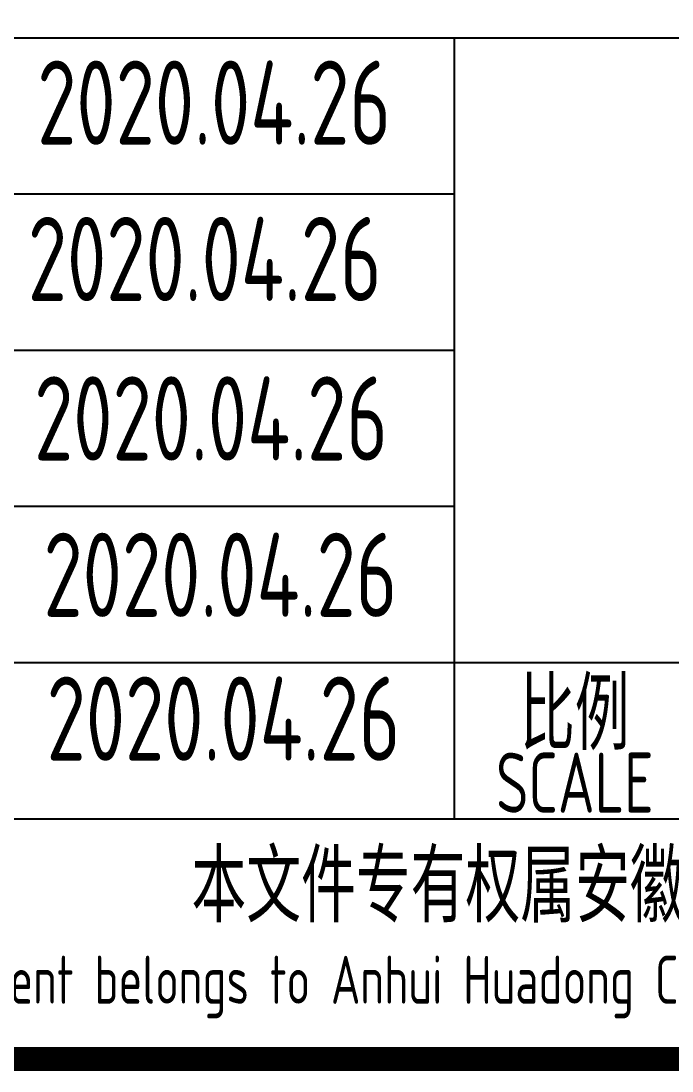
# Model space of a CAD drawing. Extents: x 6250600 to 6678662, y -692028 to -290561.
# Drawn here: x 6446588 to 6449297, y -556951 to -552581 of the extents above; entities that cross this region are included whole.
import ezdxf
from ezdxf.enums import TextEntityAlignment as Align

# ---------------------------------------------------------------- set-up
doc = ezdxf.new("R2010")
doc.units = 0
doc.header["$LTSCALE"] = 1000
doc.header["$MEASUREMENT"] = 0
doc.linetypes.add('2', pattern=[18.5, 12, -3, 0.5, -3])
doc.layers.get('0').update_dxf_attribs({"linetype": 'CONTINUOUS'})
doc.layers.add('PUB_TITLE', color=4, linetype='CONTINUOUS')
doc.styles.add('AHD', font='sceie.shx', dxfattribs={"width": 0.7, "bigfont": 'sceic.shx'})
doc.styles.add('sceie', font='sceie.shx', dxfattribs={"width": 0.7, "bigfont": 'sceic.shx'})

# ---------------------------------------------------------------- blocks, each defined once
blk = doc.blocks.new('qm')
at = {"style": 'sceie', "width": 0.8}
for p in [(-941169.6, -984626.3), (-941208.7, -985276.9), (-941182.6, -985940.5), (-941143.6, -986591.1), (-941130.5, -987189.7)]:
    blk.add_attdef('2020.04.26', text='', height=350, dxfattribs=at).set_placement(p, align=Align.MIDDLE)

msp = doc.modelspace()

# ---------------------------------------------------------------- linework, layer by layer
for p, q in [((6442892.3, -552650.9), (6460892.3, -552650.9)), ((6448392.3, -555900.9), (6448392.3, -552650.9)), ((6442892.3, -553300.9), (6448392.3, -553300.9)), ((6442892.3, -553950.9), (6448392.3, -553950.9)), ((6442892.3, -554600.9), (6448392.3, -554600.9)), ((6442892.3, -555250.9), (6460892.3, -555250.9)), ((6442892.3, -555900.9), (6460892.3, -555900.9)), ((6442892.3, -556900.9), (6460892.3, -556900.9))]:
    msp.add_line(p, q)
at = {"layer": 'PUB_TITLE', "color": 4, "const_width": 100}
msp.add_lwpolyline([(6404992.3, -556900.9), (6460892.3, -556900.9), (6460892.3, -516900.9), (6404992.3, -516900.9)], close=True, dxfattribs=at)

# ---------------------------------------------------------------- block references
at = {"color": 4, "linetype": '2'}
ref = msp.add_blockref('qm', (7388561.2, 431705.6), dxfattribs=at)
ref.add_attrib('2020.04.26', '2020.04.26', dxfattribs={"height": 350, "style": 'sceie', "width": 0.8}).set_placement((6447430.7, -555484.1), align=Align.MIDDLE)
ref.add_attrib('2020.04.26', '2020.04.26', dxfattribs={"height": 350, "style": 'sceie', "width": 0.8}).set_placement((6447417.7, -554885.5), align=Align.MIDDLE)
ref.add_attrib('2020.04.26', '2020.04.26', dxfattribs={"height": 350, "style": 'sceie', "width": 0.8}).set_placement((6447378.6, -554234.9), align=Align.MIDDLE)
ref.add_attrib('2020.04.26', '2020.04.26', dxfattribs={"height": 350, "style": 'sceie', "width": 0.8}).set_placement((6447352.6, -553571.3), align=Align.MIDDLE)
ref.add_attrib('2020.04.26', '2020.04.26', dxfattribs={"height": 350, "style": 'sceie', "width": 0.8}).set_placement((6447391.6, -552920.7), align=Align.MIDDLE)

# ---------------------------------------------------------------- texts
at = {"style": 'AHD', "width": 0.8}
for s, height, p in [('比例', 300, (6448892.3, -555450.9)), ('比例', 300, (6448892.3, -555450.9)), ('SCALE', 250, (6448892.3, -555750.9)), ('SCALE', 250, (6448892.3, -555750.9)), ('本文件专有权属安徽华东化工医药工程有限责任公司所有,未经许可不得复制或转让给第三方', 300, (6451892.3, -556200.9)), ('本文件专有权属安徽华东化工医药工程有限责任公司所有,未经许可不得复制或转让给第三方', 300, (6451892.3, -556200.9)), ('The proprietary right of this document belongs to Anhui Huadong Chemical And Medical Engineering  Co.,Ltd.  and any replication or transfer to the 3rd. side is forbidden without its permission. ', 200, (6451892.3, -556600.9)), ('The proprietary right of this document belongs to Anhui Huadong Chemical And Medical Engineering  Co.,Ltd.  and any replication or transfer to the 3rd. side is forbidden without its permission. ', 200, (6451892.3, -556600.9))]:
    msp.add_text(s, height=height, dxfattribs=at).set_placement(p, align=Align.MIDDLE)

doc.saveas('drawing.dxf')
